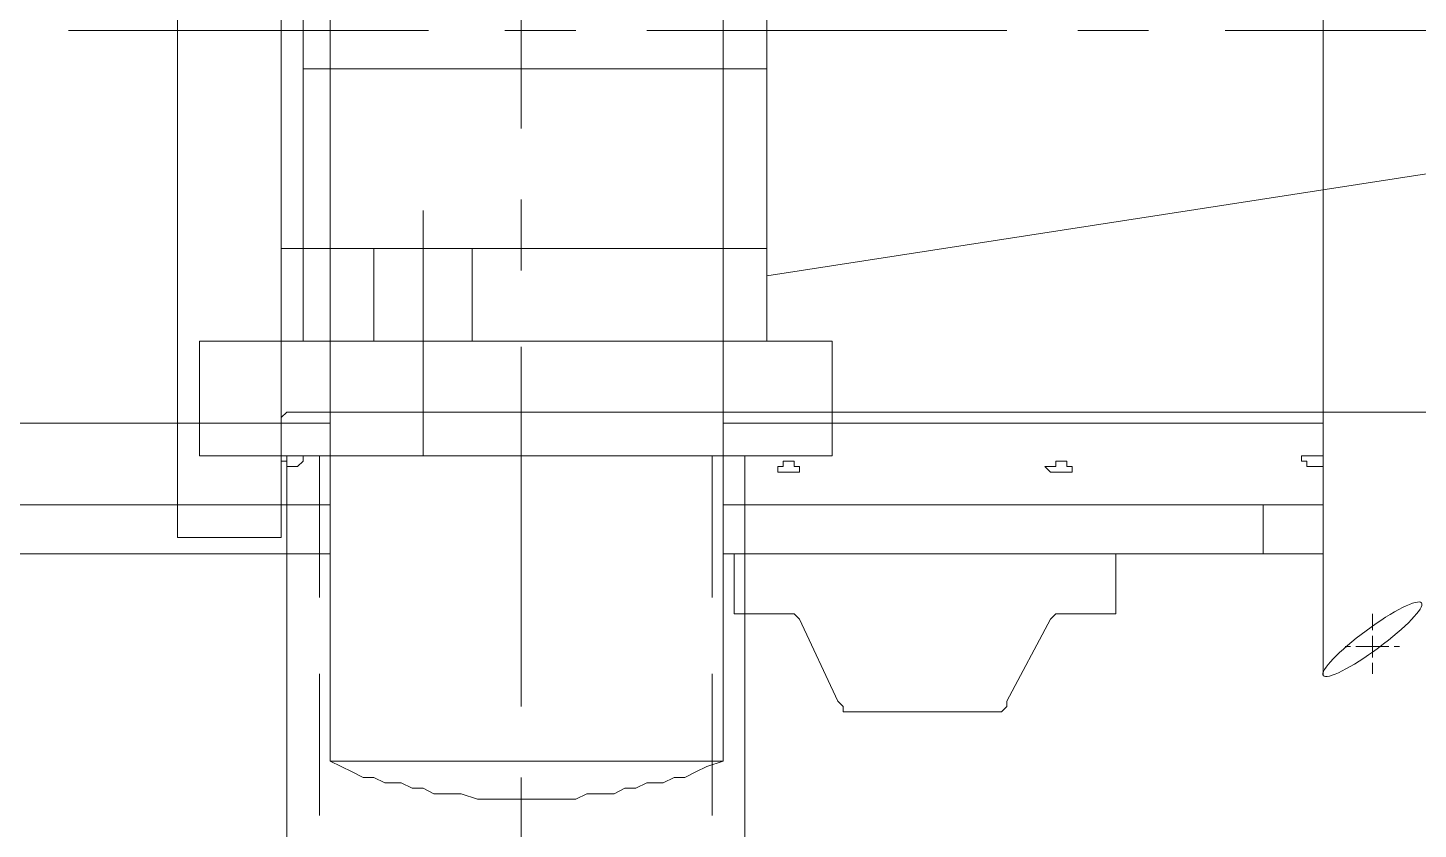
# Model space of a CAD drawing. Header units: metres. Extents: x 397906.3 to 397920.3, y 480840.8 to 480854.5.
# Drawn here: x 397908.013 to 397908.671, y 480841.94 to 480842.32 of the extents above; entities that cross this region are included whole.
import ezdxf

# ---------------------------------------------------------------- set-up
doc = ezdxf.new("R2010")
doc.units = ezdxf.units.M
doc.header["$MEASUREMENT"] = 0
for name, color, linetype, lineweight in [('02-ENGINE', 213, 'Continuous', 0), ('at_Entity', 7, 'Continuous', 0), ('at_Rect', 7, 'Continuous', 0)]:
    doc.layers.add(name, color=color, linetype=linetype, lineweight=lineweight)

# ---------------------------------------------------------------- blocks, each defined once
blk = doc.blocks.new('WIP-Pump-S')
at = {"layer": '02-ENGINE'}
blk.add_line((5.22722, 2.36149), (5.22722, 0.80217), dxfattribs=at)
blk.add_lwpolyline([(4.9863, 1.11115), (5.53828, 1.02576)], dxfattribs=at)
blk.add_ellipse((5.19977, 0.82248), major_axis=(-0.02745, 0.02031), ratio=0.173206, dxfattribs=at)
at = {"layer": 'at_Entity'}
for points in [[(5.79749, 0.98916), (5.79749, 2.00468)], [(5.86763, 0.87938), (5.86763, 1.28498)], [(5.80969, 0.87938), (5.80969, 1.24228)], [(5.67551, 1.1081), (5.67551, 1.22703)], [(5.53828, 1.21179), (5.53828, 0.98916)], [(5.56267, 1.20569), (5.56267, 0.75434), (5.57182, 0.75129), (5.57792, 0.74824), (5.58402, 0.7452), (5.59012, 0.7452), (5.59622, 0.74215), (5.60537, 0.74215), (5.61147, 0.7391), (5.61757, 0.7391), (5.62366, 0.73605), (5.63891, 0.73605), (5.64501, 0.733), (5.69991, 0.733), (5.70905, 0.73605), (5.7243, 0.73605), (5.7304, 0.7391), (5.7365, 0.7391), (5.7426, 0.74215), (5.75175, 0.74215), (5.75785, 0.7452), (5.76395, 0.7452), (5.77005, 0.74824), (5.77615, 0.75129), (5.78224, 0.75434)], [(5.78224, 1.20569), (5.78224, 0.75434)], [(5.08083, 1.16299), (5.28211, 1.16299)], [(5.3248, 1.16299), (5.36445, 1.16299)], [(5.40409, 1.16299), (5.60537, 1.16299)], [(5.64501, 1.16299), (5.68466, 1.16299)], [(5.72735, 1.16299), (5.92863, 1.16299)], [(5.53828, 1.14164), (5.79749, 1.14164)], [(5.67551, 1.02881), (5.67551, 1.06845)], [(5.7304, 1.06235), (5.7304, 0.92512)], [(5.80969, 1.04101), (5.53828, 1.04101)], [(5.70295, 1.04101), (5.70295, 0.98916)], [(5.75785, 1.04101), (5.75785, 0.98916)], [(5.53828, 0.98916), (5.79749, 0.98916)], [(5.67551, 0.78484), (5.67551, 0.98611)], [(5.80054, 0.94952), (4.26049, 0.94952)], [(5.80969, 0.94342), (5.80969, 0.94647), (5.80664, 0.94952), (5.80054, 0.94952)], [(5.56267, 0.94342), (5.22722, 0.94342)], [(6.27628, 0.94342), (5.78224, 0.94342)], [(5.22722, 0.92512), (5.23941, 0.92512), (5.23941, 0.92207), (5.23636, 0.92207), (5.23636, 0.91902), (5.22722, 0.91902), (5.22722, 0.92207)], [(5.56877, 0.92512), (5.56877, 0.84583)], [(5.78834, 0.92512), (5.78834, 0.84583)], [(5.80969, 0.92207), (5.80969, 0.92512), (5.79749, 0.92512), (5.79749, 0.92207), (5.80054, 0.91902), (5.80664, 0.91902), (5.80664, 0.92207), (5.80969, 0.92207), (5.80969, 0.92207)], [(5.3675, 0.91597), (5.3797, 0.91597), (5.38275, 0.91902), (5.37665, 0.91902), (5.37665, 0.92207), (5.37055, 0.92207), (5.37055, 0.91902), (5.3675, 0.91902), (5.3675, 0.91597), (5.3675, 0.91597)], [(5.53218, 0.91597), (5.53218, 0.91902), (5.52913, 0.91902), (5.52913, 0.92207), (5.52303, 0.92207), (5.52303, 0.91902), (5.51998, 0.91902), (5.51998, 0.91597), (5.53218, 0.91597), (5.53218, 0.91597)], [(5.3797, 0.91597), (5.3675, 0.91597)], [(5.53218, 0.91597), (5.51998, 0.91597)], [(5.25161, 0.89768), (5.22722, 0.89768)], [(5.22722, 0.89768), (5.56267, 0.89768)], [(5.56267, 0.89768), (5.25161, 0.89768)], [(5.56267, 0.87023), (5.26076, 0.87023), (5.26076, 0.89768)], [(5.78224, 0.89768), (6.30068, 0.89768)], [(5.78224, 0.89768), (6.30068, 0.89768)], [(5.86763, 0.87938), (5.80969, 0.87938)], [(5.26076, 0.87023), (5.22722, 0.87023)], [(5.3797, 0.83363), (5.37665, 0.83668), (5.3431, 0.83668), (5.3431, 0.87023)], [(5.55657, 0.87023), (5.55657, 0.83668), (5.52303, 0.83668), (5.51998, 0.83363), (5.49863, 0.78789), (5.49558, 0.78484), (5.49558, 0.78179)], [(5.78224, 0.87023), (6.35557, 0.87023)], [(5.19977, 0.82753), (5.19977, 0.83668)], [(5.3797, 0.83363), (5.40409, 0.78789), (5.40409, 0.78484), (5.40714, 0.78179), (5.41019, 0.78179)], [(5.19977, 0.81534), (5.19977, 0.82448)], [(5.18452, 0.81839), (5.18757, 0.81839)], [(5.19062, 0.81839), (5.20892, 0.81839)], [(5.21197, 0.81839), (5.21502, 0.81839)], [(5.19977, 0.81229), (5.19977, 0.81534)], [(5.19977, 0.80314), (5.19977, 0.80924)], [(5.56877, 0.80314), (5.56877, 0.72385)], [(5.78834, 0.80314), (5.78834, 0.72385)], [(5.49558, 0.78179), (5.41019, 0.78179)], [(5.56267, 0.75434), (5.78224, 0.75434)], [(5.67551, 0.70555), (5.67551, 0.7452)]]:
    blk.add_lwpolyline(points, dxfattribs=at)
at = {"layer": 'at_Rect'}
for p, q in [((5.50168, 0.98916), (5.85544, 0.98916)), ((5.50168, 0.98916), (5.50168, 0.92512)), ((5.85544, 0.92512), (5.85544, 0.98916)), ((5.85544, 0.92512), (5.50168, 0.92512)), ((5.55047, 0.92512), (5.55047, 0)), ((5.55047, 0.92512), (5.80664, 0.92512)), ((5.80664, 0), (5.80664, 0.92512))]:
    blk.add_line(p, q, dxfattribs=at)

msp = doc.modelspace()

# ---------------------------------------------------------------- block references
at = {"xscale": -0.8474630183703425, "yscale": 0.8474630183703425, "zscale": 0.8474630183703425}
msp.add_blockref('WIP-Pump-S', (397913.05623, 480841.33342, 7.622), dxfattribs=at)

doc.saveas('drawing.dxf')
